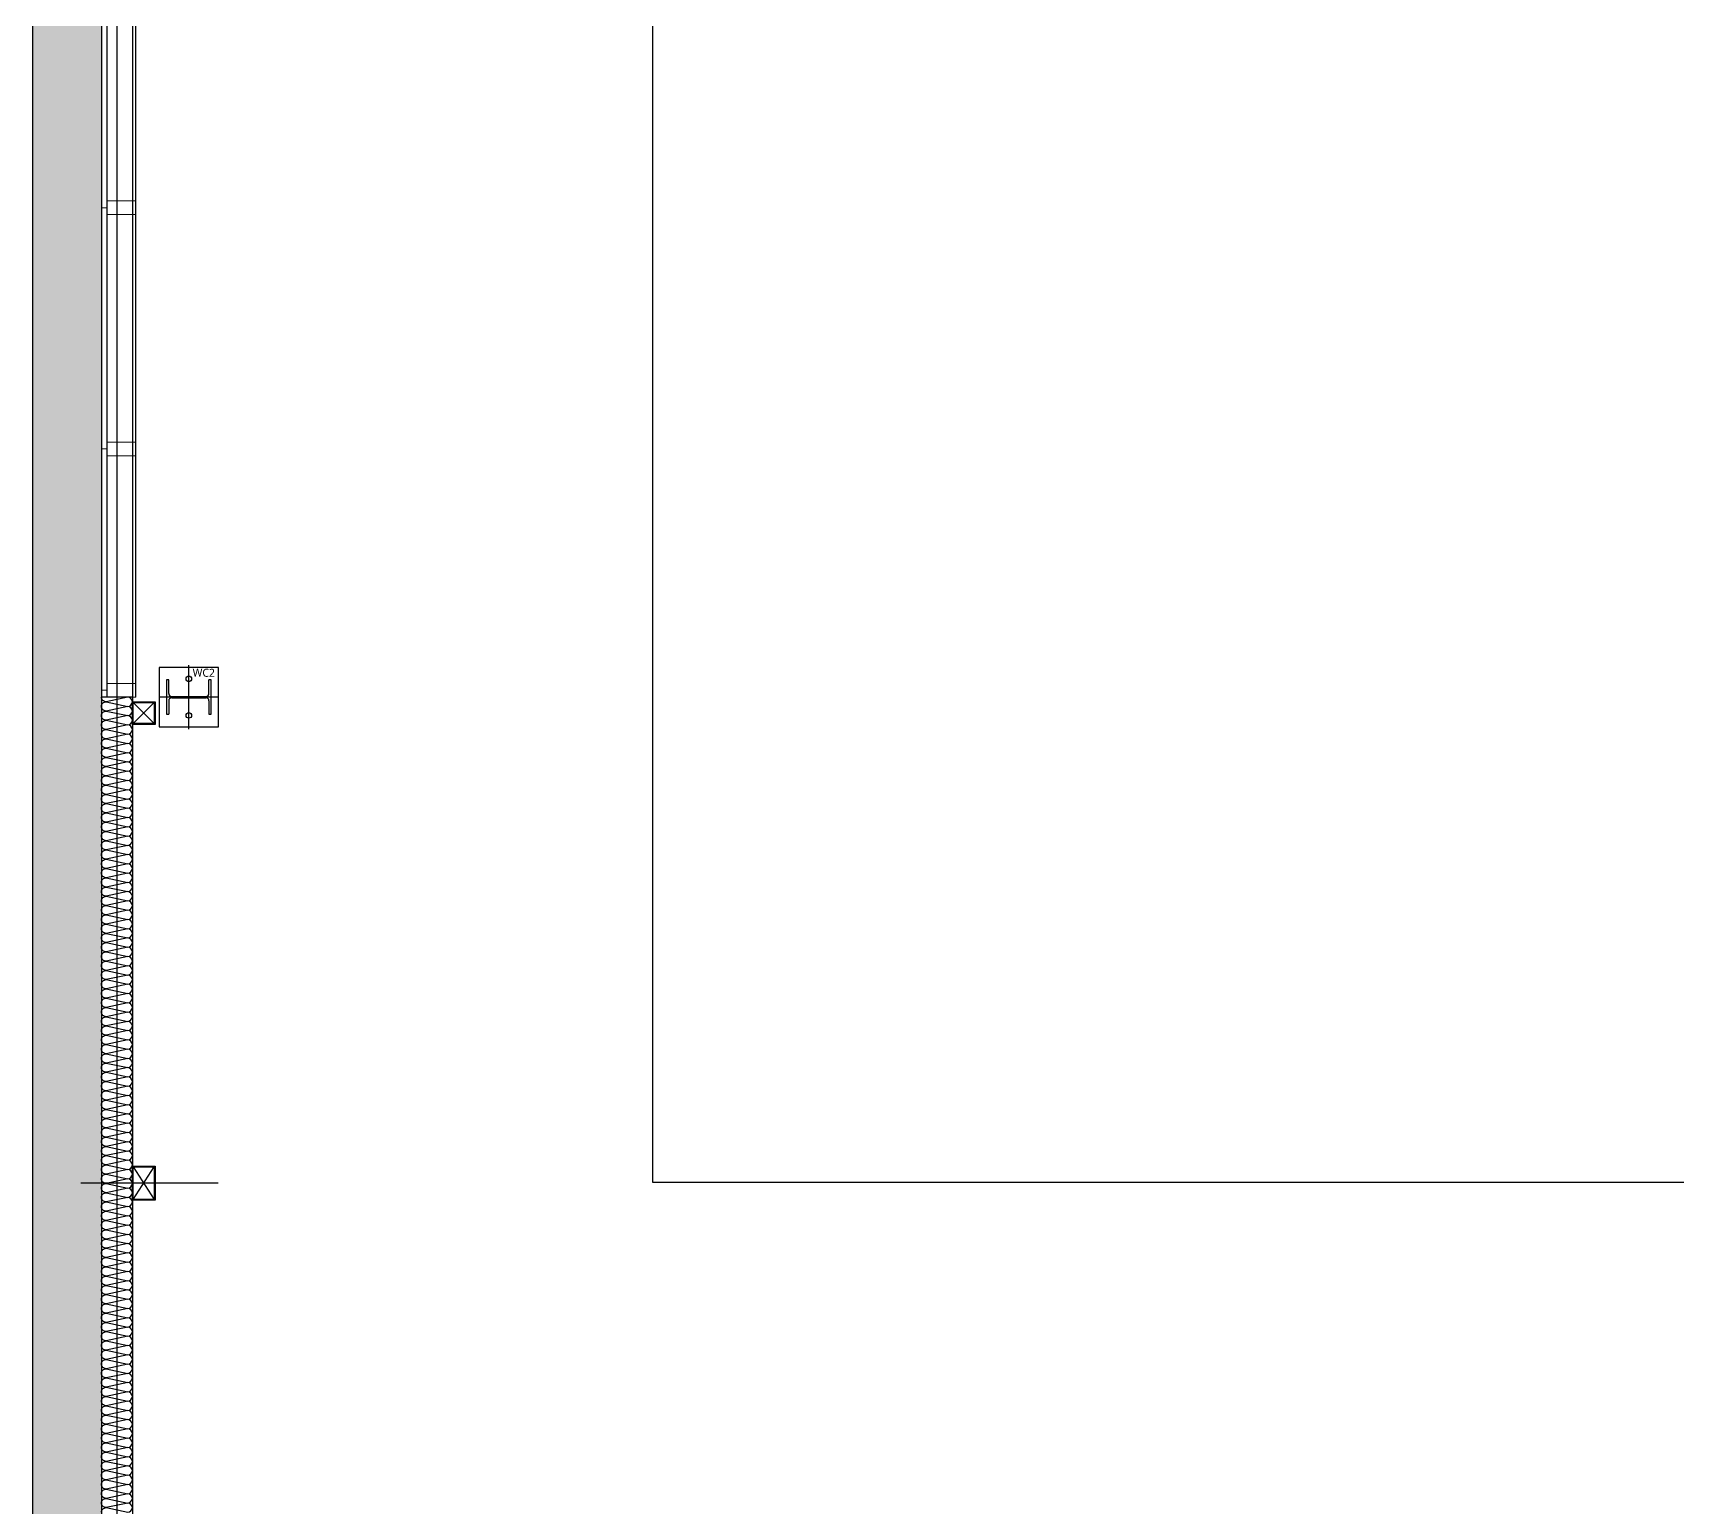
# Model space of a CAD drawing. Header units: millimetres. Extents: x 9 to 147, y 4 to 115.
# Drawn here: x 40.76 to 47.96, y 56.61 to 63.05 of the extents above; entities that cross this region are included whole.
import ezdxf

# ---------------------------------------------------------------- set-up
doc = ezdxf.new("R2010")
doc.units = ezdxf.units.MM
doc.header["$LTSCALE"] = 200
doc.layers.get('DEFPOINTS').update_dxf_attribs({"color": 137})
doc.layers.add('AREA', color=30, linetype='Continuous', plot=False)
doc.layers.add('XR-PLAN$0$TEMP', color=171, linetype='Continuous', plot=False)
for name, color, linetype in [('XR-PLAN$0$AA-WAXM-FRAM', 252, 'Continuous'), ('XR-PLAN$0$ELE-4', 252, 'Continuous'), ('XR-PLAN$0$ELE-6', 252, 'Continuous'), ('XR-PLAN$0$ELE-7', 252, 'Continuous'), ('XR-PLAN$0$HAT-BRICK', 252, 'Continuous'), ('XR-PLAN$0$HAT-INS', 252, 'Continuous'), ('XR-PLAN$0$STEEL BASE', 252, 'Continuous'), ('XR-PLAN$0$WAL', 252, 'Continuous'), ('XR-PLAN$0$WIN-ELE', 252, 'Continuous'), ('XR-PLAN$0$WIN-GLASS', 252, 'Continuous'), ('XR-PLAN$0$메탈판넬-2', 252, 'Continuous'), ('XR-PLAN$0$방화', 252, 'Continuous')]:
    doc.layers.add(name, color=color, linetype=linetype)
doc.layers.add('XR-PLAN$0$WIN', color=252, linetype='Continuous', lineweight=0)
doc.styles.add('XR-PLAN$0$스타일1', font='MALGUN_0.TTF')

# ---------------------------------------------------------------- blocks, each defined once
blk = doc.blocks.new('*U94')
at = {"layer": 'XR-PLAN$0$HAT-INS'}
for points in [[(-12100, 0, -0.414214), (-12115, 15), (-12100, 85, 1), (-12130, 85), (-12115, 15, -0.414214), (-12130, 0, 0.414214)], [(-12070, 0, -0.414214), (-12085, 15), (-12070, 85, 1), (-12100, 85), (-12085, 15, -0.414214), (-12100, 0, 0.414214)], [(-12040, 0, -0.414214), (-12055, 15), (-12040, 85, 1), (-12070, 85), (-12055, 15, -0.414214), (-12070, 0, 0.414214)], [(-12010, 0, -0.414214), (-12025, 15), (-12010, 85, 1), (-12040, 85), (-12025, 15, -0.414214), (-12040, 0, 0.414214)], [(-11980, 0, -0.414214), (-11995, 15), (-11980, 85, 1), (-12010, 85), (-11995, 15, -0.414214), (-12010, 0, 0.414214)], [(-11950, 0, -0.414214), (-11965, 15), (-11950, 85, 1), (-11980, 85), (-11965, 15, -0.414214), (-11980, 0, 0.414214)], [(-11920, 0, -0.414214), (-11935, 15), (-11920, 85, 1), (-11950, 85), (-11935, 15, -0.414214), (-11950, 0, 0.414214)], [(-11890, 0, -0.414214), (-11905, 15), (-11890, 85, 1), (-11920, 85), (-11905, 15, -0.414214), (-11920, 0, 0.414214)], [(-11860, 0, -0.414214), (-11875, 15), (-11860, 85, 1), (-11890, 85), (-11875, 15, -0.414214), (-11890, 0, 0.414214)], [(-11830, 0, -0.414214), (-11845, 15), (-11830, 85, 1), (-11860, 85), (-11845, 15, -0.414214), (-11860, 0, 0.414214)], [(-11800, 0, -0.414214), (-11815, 15), (-11800, 85, 1), (-11830, 85), (-11815, 15, -0.414214), (-11830, 0, 0.414214)], [(-11770, 0, -0.414214), (-11785, 15), (-11770, 85, 1), (-11800, 85), (-11785, 15, -0.414214), (-11800, 0, 0.414214)], [(-11740, 0, -0.414214), (-11755, 15), (-11740, 85, 1), (-11770, 85), (-11755, 15, -0.414214), (-11770, 0, 0.414214)], [(-11710, 0, -0.414214), (-11725, 15), (-11710, 85, 1), (-11740, 85), (-11725, 15, -0.414214), (-11740, 0, 0.414214)], [(-11680, 0, -0.414214), (-11695, 15), (-11680, 85, 1), (-11710, 85), (-11695, 15, -0.414214), (-11710, 0, 0.414214)], [(-11650, 0, -0.414214), (-11665, 15), (-11650, 85, 1), (-11680, 85), (-11665, 15, -0.414214), (-11680, 0, 0.414214)], [(-11620, 0, -0.414214), (-11635, 15), (-11620, 85, 1), (-11650, 85), (-11635, 15, -0.414214), (-11650, 0, 0.414214)], [(-11590, 0, -0.414214), (-11605, 15), (-11590, 85, 1), (-11620, 85), (-11605, 15, -0.414214), (-11620, 0, 0.414214)], [(-11560, 0, -0.414214), (-11575, 15), (-11560, 85, 1), (-11590, 85), (-11575, 15, -0.414214), (-11590, 0, 0.414214)], [(-11530, 0, -0.414214), (-11545, 15), (-11530, 85, 1), (-11560, 85), (-11545, 15, -0.414214), (-11560, 0, 0.414214)], [(-11500, 0, -0.414214), (-11515, 15), (-11500, 85, 1), (-11530, 85), (-11515, 15, -0.414214), (-11530, 0, 0.414214)], [(-11470, 0, -0.414214), (-11485, 15), (-11470, 85, 1), (-11500, 85), (-11485, 15, -0.414214), (-11500, 0, 0.414214)], [(-11440, 0, -0.414214), (-11455, 15), (-11440, 85, 1), (-11470, 85), (-11455, 15, -0.414214), (-11470, 0, 0.414214)], [(-11410, 0, -0.414214), (-11425, 15), (-11410, 85, 1), (-11440, 85), (-11425, 15, -0.414214), (-11440, 0, 0.414214)], [(-11380, 0, -0.414214), (-11395, 15), (-11380, 85, 1), (-11410, 85), (-11395, 15, -0.414214), (-11410, 0, 0.414214)], [(-11350, 0, -0.414214), (-11365, 15), (-11350, 85, 1), (-11380, 85), (-11365, 15, -0.414214), (-11380, 0, 0.414214)], [(-11320, 0, -0.414214), (-11335, 15), (-11320, 85, 1), (-11350, 85), (-11335, 15, -0.414214), (-11350, 0, 0.414214)], [(-11290, 0, -0.414214), (-11305, 15), (-11290, 85, 1), (-11320, 85), (-11305, 15, -0.414214), (-11320, 0, 0.414214)], [(-11260, 0, -0.414214), (-11275, 15), (-11260, 85, 1), (-11290, 85), (-11275, 15, -0.414214), (-11290, 0, 0.414214)], [(-11230, 0, -0.414214), (-11245, 15), (-11230, 85, 1), (-11260, 85), (-11245, 15, -0.414214), (-11260, 0, 0.414214)], [(-11200, 0, -0.414214), (-11215, 15), (-11200, 85, 1), (-11230, 85), (-11215, 15, -0.414214), (-11230, 0, 0.414214)], [(-11170, 0, -0.414214), (-11185, 15), (-11170, 85, 1), (-11200, 85), (-11185, 15, -0.414214), (-11200, 0, 0.414214)], [(-11140, 0, -0.414214), (-11155, 15), (-11140, 85, 1), (-11170, 85), (-11155, 15, -0.414214), (-11170, 0, 0.414214)], [(-11110, 0, -0.414214), (-11125, 15), (-11110, 85, 1), (-11140, 85), (-11125, 15, -0.414214), (-11140, 0, 0.414214)], [(-11080, 0, -0.414214), (-11095, 15), (-11080, 85, 1), (-11110, 85), (-11095, 15, -0.414214), (-11110, 0, 0.414214)], [(-11050, 0, -0.414214), (-11065, 15), (-11050, 85, 1), (-11080, 85), (-11065, 15, -0.414214), (-11080, 0, 0.414214)], [(-11020, 0, -0.414214), (-11035, 15), (-11020, 85, 1), (-11050, 85), (-11035, 15, -0.414214), (-11050, 0, 0.414214)], [(-10990, 0, -0.414214), (-11005, 15), (-10990, 85, 1), (-11020, 85), (-11005, 15, -0.414214), (-11020, 0, 0.414214)], [(-10960, 0, -0.414214), (-10975, 15), (-10960, 85, 1), (-10990, 85), (-10975, 15, -0.414214), (-10990, 0, 0.414214)], [(-10930, 0, -0.414214), (-10945, 15), (-10930, 85, 1), (-10960, 85), (-10945, 15, -0.414214), (-10960, 0, 0.414214)], [(-10900, 0, -0.414214), (-10915, 15), (-10900, 85, 1), (-10930, 85), (-10915, 15, -0.414214), (-10930, 0, 0.414214)], [(-10870, 0, -0.414214), (-10885, 15), (-10870, 85, 1), (-10900, 85), (-10885, 15, -0.414214), (-10900, 0, 0.414214)], [(-10840, 0, -0.414214), (-10855, 15), (-10840, 85, 1), (-10870, 85), (-10855, 15, -0.414214), (-10870, 0, 0.414214)], [(-10810, 0, -0.414214), (-10825, 15), (-10810, 85, 1), (-10840, 85), (-10825, 15, -0.414214), (-10840, 0, 0.414214)], [(-10780, 0, -0.414214), (-10795, 15), (-10780, 85, 1), (-10810, 85), (-10795, 15, -0.414214), (-10810, 0, 0.414214)], [(-10750, 0, -0.414214), (-10765, 15), (-10750, 85, 1), (-10780, 85), (-10765, 15, -0.414214), (-10780, 0, 0.414214)], [(-10720, 0, -0.414214), (-10735, 15), (-10720, 85, 1), (-10750, 85), (-10735, 15, -0.414214), (-10750, 0, 0.414214)], [(-10690, 0, -0.414214), (-10705, 15), (-10690, 85, 1), (-10720, 85), (-10705, 15, -0.414214), (-10720, 0, 0.414214)], [(-10660, 0, -0.414214), (-10675, 15), (-10660, 85, 1), (-10690, 85), (-10675, 15, -0.414214), (-10690, 0, 0.414214)], [(-10630, 0, -0.414214), (-10645, 15), (-10630, 85, 1), (-10660, 85), (-10645, 15, -0.414214), (-10660, 0, 0.414214)], [(-10600, 0, -0.414214), (-10615, 15), (-10600, 85, 1), (-10630, 85), (-10615, 15, -0.414214), (-10630, 0, 0.414214)], [(-10570, 0, -0.414214), (-10585, 15), (-10570, 85, 1), (-10600, 85), (-10585, 15, -0.414214), (-10600, 0, 0.414214)], [(-10540, 0, -0.414214), (-10555, 15), (-10540, 85, 1), (-10570, 85), (-10555, 15, -0.414214), (-10570, 0, 0.414214)], [(-10510, 0, -0.414214), (-10525, 15), (-10510, 85, 1), (-10540, 85), (-10525, 15, -0.414214), (-10540, 0, 0.414214)], [(-10480, 0, -0.414214), (-10495, 15), (-10480, 85, 1), (-10510, 85), (-10495, 15, -0.414214), (-10510, 0, 0.414214)], [(-10450, 0, -0.414214), (-10465, 15), (-10450, 85, 1), (-10480, 85), (-10465, 15, -0.414214), (-10480, 0, 0.414214)], [(-10420, 0, -0.414214), (-10435, 15), (-10420, 85, 1), (-10450, 85), (-10435, 15, -0.414214), (-10450, 0, 0.414214)], [(-10390, 0, -0.414214), (-10405, 15), (-10390, 85, 1), (-10420, 85), (-10405, 15, -0.414214), (-10420, 0, 0.414214)], [(-10360, 0, -0.414214), (-10375, 15), (-10360, 85, 1), (-10390, 85), (-10375, 15, -0.414214), (-10390, 0, 0.414214)], [(-10330, 0, -0.414214), (-10345, 15), (-10330, 85, 1), (-10360, 85), (-10345, 15, -0.414214), (-10360, 0, 0.414214)], [(-10300, 0, -0.414214), (-10315, 15), (-10300, 85, 1), (-10330, 85), (-10315, 15, -0.414214), (-10330, 0, 0.414214)], [(-10270, 0, -0.414214), (-10285, 15), (-10270, 85, 1), (-10300, 85), (-10285, 15, -0.414214), (-10300, 0, 0.414214)], [(-10240, 0, -0.414214), (-10255, 15), (-10240, 85, 1), (-10270, 85), (-10255, 15, -0.414214), (-10270, 0, 0.414214)], [(-10210, 0, -0.414214), (-10225, 15), (-10210, 85, 1), (-10240, 85), (-10225, 15, -0.414214), (-10240, 0, 0.414214)], [(-10180, 0, -0.414214), (-10195, 15), (-10180, 85, 1), (-10210, 85), (-10195, 15, -0.414214), (-10210, 0, 0.414214)], [(-10150, 0, -0.414214), (-10165, 15), (-10150, 85, 1), (-10180, 85), (-10165, 15, -0.414214), (-10180, 0, 0.414214)], [(-10120, 0, -0.414214), (-10135, 15), (-10120, 85, 1), (-10150, 85), (-10135, 15, -0.414214), (-10150, 0, 0.414214)], [(-10090, 0, -0.414214), (-10105, 15), (-10090, 85, 1), (-10120, 85), (-10105, 15, -0.414214), (-10120, 0, 0.414214)], [(-10060, 0, -0.414214), (-10075, 15), (-10060, 85, 1), (-10090, 85), (-10075, 15, -0.414214), (-10090, 0, 0.414214)], [(-10030, 0, -0.414214), (-10045, 15), (-10030, 85, 1), (-10060, 85), (-10045, 15, -0.414214), (-10060, 0, 0.414214)], [(-10000, 0, -0.414214), (-10015, 15), (-10000, 85, 1), (-10030, 85), (-10015, 15, -0.414214), (-10030, 0, 0.414214)], [(-9970, 0, -0.414214), (-9985, 15), (-9970, 85, 1), (-10000, 85), (-9985, 15, -0.414214), (-10000, 0, 0.414214)], [(-9940, 0, -0.414214), (-9955, 15), (-9940, 85, 1), (-9970, 85), (-9955, 15, -0.414214), (-9970, 0, 0.414214)], [(-9910, 0, -0.414214), (-9925, 15), (-9910, 85, 1), (-9940, 85), (-9925, 15, -0.414214), (-9940, 0, 0.414214)], [(-9880, 0, -0.414214), (-9895, 15), (-9880, 85, 1), (-9910, 85), (-9895, 15, -0.414214), (-9910, 0, 0.414214)], [(-9850, 0, -0.414214), (-9865, 15), (-9850, 85, 1), (-9880, 85), (-9865, 15, -0.414214), (-9880, 0, 0.414214)], [(-9820, 0, -0.414214), (-9835, 15), (-9820, 85, 1), (-9850, 85), (-9835, 15, -0.414214), (-9850, 0, 0.414214)], [(-9790, 0, -0.414214), (-9805, 15), (-9790, 85, 1), (-9820, 85), (-9805, 15, -0.414214), (-9820, 0, 0.414214)], [(-9760, 0, -0.414214), (-9775, 15), (-9760, 85, 1), (-9790, 85), (-9775, 15, -0.414214), (-9790, 0, 0.414214)], [(-9730, 0, -0.414214), (-9745, 15), (-9730, 85, 1), (-9760, 85), (-9745, 15, -0.414214), (-9760, 0, 0.414214)], [(-9700, 0, -0.414214), (-9715, 15), (-9700, 85, 1), (-9730, 85), (-9715, 15, -0.414214), (-9730, 0, 0.414214)], [(-9670, 0, -0.414214), (-9685, 15), (-9670, 85, 1), (-9700, 85), (-9685, 15, -0.414214), (-9700, 0, 0.414214)], [(-9640, 0, -0.414214), (-9655, 15), (-9640, 85, 1), (-9670, 85), (-9655, 15, -0.414214), (-9670, 0, 0.414214)], [(-9610, 0, -0.414214), (-9625, 15), (-9610, 85, 1), (-9640, 85), (-9625, 15, -0.414214), (-9640, 0, 0.414214)], [(-9580, 0, -0.414214), (-9595, 15), (-9580, 85, 1), (-9610, 85), (-9595, 15, -0.414214), (-9610, 0, 0.414214)], [(-9550, 0, -0.414214), (-9565, 15), (-9550, 85, 1), (-9580, 85), (-9565, 15, -0.414214), (-9580, 0, 0.414214)], [(-9520, 0, -0.414214), (-9535, 15), (-9520, 85, 1), (-9550, 85), (-9535, 15, -0.414214), (-9550, 0, 0.414214)], [(-9490, 0, -0.414214), (-9505, 15), (-9490, 85, 1), (-9520, 85), (-9505, 15, -0.414214), (-9520, 0, 0.414214)]]:
    blk.add_lwpolyline(points, format="xyb", dxfattribs=at)
blk = doc.blocks.new('XR-PLAN$0$SQ-PIPE-100X100X4.5TS')
at = {"layer": 'XR-PLAN$0$AA-WAXM-FRAM'}
for p, q in [((-71, 4), (71, 96)), ((71, 4), (-71, 96))]:
    blk.add_line(p, q, dxfattribs=at)
for points in [[(75, 0), (75, 100), (-75, 100), (-75, 0)], [(71, 4), (71, 96), (-71, 96), (-71, 4)]]:
    blk.add_lwpolyline(points, close=True, dxfattribs=at)
at = {"layer": 'XR-PLAN$0$방화'}
blk.add_lwpolyline([(0, 375), (0, -225)], dxfattribs=at)
blk = doc.blocks.new('XR-PLAN$0$SQ-PIPE-100X100X4.5TP')
at = {"layer": 'XR-PLAN$0$AA-WAXM-FRAM'}
for p, q in [((-96, 96), (-4, 4)), ((-4, 96), (-96, 4))]:
    blk.add_line(p, q, dxfattribs=at)
for points in [[(0, 100), (0, 0), (-100, 0), (-100, 100)], [(-4, 96), (-4, 4), (-96, 4), (-96, 96)]]:
    blk.add_lwpolyline(points, close=True, dxfattribs=at)
blk = doc.blocks.new('XR-PLAN$0$X-PIPE-1PL')
blk.add_blockref('XR-PLAN$0$SQ-PIPE-100X100X4.5TP', (-200, -25870))
at = {"layer": 'XR-PLAN$0$메탈판넬-2', "xscale": -1, "rotation": 270}
blk.add_blockref('XR-PLAN$0$SQ-PIPE-100X100X4.5TS', (-300, -27875), dxfattribs=at)
blk = doc.blocks.new('XR-PLAN$0$HIDDENBAR-EDG')
at = {"layer": 'XR-PLAN$0$WIN'}
for p, q in [((30, 126), (30, 150)), ((30, 150), (60, 150)), ((60, 150), (60, 0)), ((0, 126), (60, 126)), ((0, 0), (0, 126)), ((60, 0), (0, 0))]:
    blk.add_line(p, q, dxfattribs=at)
blk = doc.blocks.new('XR-PLAN$0$HIDDENBAR-CEN')
at = {"layer": 'XR-PLAN$0$WIN'}
blk.add_line((0, 126), (0, 150), dxfattribs=at)
blk.add_lwpolyline([(30, 0), (-30, 0), (-30, 126), (30, 126)], close=True, dxfattribs=at)
blk = doc.blocks.new('XR-PLAN$0$1층 창문-1')
at = {"layer": 'XR-PLAN$0$WIN-ELE'}
blk.add_line((41215, 60150), (41215, 68590), dxfattribs=at)
at = {"layer": 'XR-PLAN$0$WIN-GLASS', "ltscale": 2}
for p, q in [((41065, 68620), (41065, 60180)), ((41089, 68620), (41089, 60150))]:
    blk.add_line(p, q, dxfattribs=at)
at = {"layer": 'XR-PLAN$0$WIN', "linetype": 'Continuous', "rotation": 90}
for name, p, xscale in [('XR-PLAN$0$HIDDENBAR-CEN', (41214.4, 62290), -1.000000000000002), ('XR-PLAN$0$HIDDENBAR-CEN', (41214.4, 61235), -1.000000000000002), ('XR-PLAN$0$HIDDENBAR-EDG', (41215, 60210), -1.000000000000001)]:
    blk.add_blockref(name, p, dxfattribs=dict(at, xscale=xscale))
blk = doc.blocks.new('*U69')
for p, q in [((59, 185), (0, 185)), ((72, 172), (72, 22)), ((78, 172), (78, 22)), ((91, 185), (150, 185)), ((59, 9), (0, 9)), ((91, 9), (150, 9))]:
    blk.add_line(p, q)
for points in [[(150, 185), (150, 194), (0, 194), (0, 185)], [(0, 9), (0, 0), (150, 0), (150, 9)]]:
    blk.add_lwpolyline(points)
for centre, start, end in [((59, 172), 0, 90), ((91, 172), 90, 180), ((59, 22), 270, 0), ((91, 22), 180, 270)]:
    blk.add_arc(centre, 13, start, end)
blk = doc.blocks.new('XR-PLAN$0$S-WC2')
at = {"layer": 'DEFPOINTS'}
for p, q in [((0, 130), (0, -130)), ((140, 0), (-140, 0))]:
    blk.add_line(p, q, dxfattribs=at)
at = {"layer": 'XR-PLAN$0$STEEL BASE'}
blk.add_lwpolyline([(130, 130), (-130, 130), (-130, -130), (130, -130)], close=True, dxfattribs=at)
for centre in [(-80, 0), (80, 0)]:
    blk.add_circle(centre, 12, dxfattribs=at)
at = {"layer": 'XR-PLAN$0$WAL', "rotation": 180}
blk.add_blockref('*U69', (75, 97), dxfattribs=at)
at = {"layer": 'XR-PLAN$0$TEMP', "style": 'XR-PLAN$0$스타일1'}
blk.add_text('WC2', height=35, rotation=90, dxfattribs=at).set_placement((-89, 16.8))
blk = doc.blocks.new('XR-PLAN$0$x-stu-1Fcol')
at = {"rotation": 270}
blk.add_blockref('XR-PLAN$0$S-WC2', (-53, -25750), dxfattribs=at)

msp = doc.modelspace()

# ---------------------------------------------------------------- hatches: boundary and pattern name
at = {"layer": 'XR-PLAN$0$HAT-BRICK'}
h = msp.add_hatch(dxfattribs=at)
h.set_pattern_fill('GRAVEL', color=256, scale=0.01, angle=-90)
h.set_pattern_definition([(138.012788, (-1.14618, 110.282125), (-2.286, 2.032), [0.03417214, -3.3830484]), (94.969741, (-1.171579, 110.304985), (0.2540000145, -3.0479999988), [0.0586405, -5.8054049]), (42.510447, (-1.17666, 110.363405), (-2.793999999, -2.540000001), [0.04134815, -4.0934723]), (177.273689, (-1.240159, 110.462465), (5.08, -0.2540000005), [0.05340045, -5.28664374]), (202.833654, (-1.293499, 110.465005), (3.048, 1.2700000001), [0.0523634, -5.1839808]), (267.273689, (-1.341759, 110.444685), (0.2540000005, 5.08), [0.05340045, -5.28664374]), (307.69424, (-1.344299, 110.391345), (-2.5400000002, 3.3019999999), [0.0706194, -6.9913115]), (342.255328, (-1.301119, 110.335465), (5.5879999998, -1.7780000005), [0.06667195, -6.60052566]), (31.429566, (-1.237619, 110.315145), (3.3019999998, 2.0320000003), [0.0535813, -5.3045546]), (85.236358, (-1.1919, 110.343085), (-0.2540000004, -2.794), [0.0611713, -2.9973937]), (132.397438, (-1.186819, 110.404045), (-2.7940000001, 3.0479999999), [0.0791078, -7.83167725]), (48.814075, (-1.2427, 110.211005), (1.524, 1.778), [0.02700045, -2.6730566]), (81.469234, (-1.224919, 110.231325), (-0.5079999994, -3.302), [0.0513682, -5.0854639]), (135, (-1.2173, 110.28212), (-0.254, 8e-17), [0.0359209, -0.3232893]), (113.19859, (-1.18682, 110.299905), (0.508, -1.27), [0.0193441, -1.9150622]), (201.80141, (-1.19444, 110.317685), (0.762, 0.254), [0.0273566, -1.3404753]), (300.963757, (-1.21984, 110.307525), (0.508, -0.762), [0.044432, -1.4366298]), (71.56505, (-1.19698, 110.269425), (-0.254, -0.508), [0.0321287, -0.7710898]), (286.38954, (-1.19444, 110.465005), (0.762, -2.54), [0.0450088, -4.4558827]), (340.346176, (-1.18174, 110.421825), (-2.794, 1.016), [0.0377599, -3.7382216]), (203.19859, (-1.14618, 110.269425), (1.27, 0.508), [0.038688, -1.89571836]), (253.61046, (-1.18174, 110.254185), (0.7619999998, 2.54), [0.0450088, -4.4558827]), (249.443955, (-1.35192, 110.465005), (0.508, 1.27), [0.0434035, -2.1267734]), (204.77514, (-1.36716, 110.424365), (2.7939999993, 1.2700000015), [0.0363672, -3.6003593]), (336.80141, (-1.40018, 110.266885), (1.27, -0.508), [0.038688, -1.89571836]), (287.354025, (-1.36462, 110.251645), (-1.0160000002, 3.302), [0.0425783, -4.2152376]), (339.443955, (-1.40018, 110.391345), (-1.27, 0.508), [0.02170176, -2.1484752]), (11.30993, (-1.40018, 110.282125), (1.016, 0.254), [0.01295146, -1.2821995]), (75.96376, (-1.38748, 110.284665), (-0.254, -0.762), [0.0523634, -0.99490546]), (96.009006, (-1.37478, 110.335465), (0.2540000001, -2.54), [0.0485267, -4.8041365]), (213.69007, (-1.2427, 110.307525), (0.508, 0.254), [0.0366324, -0.8791776]), (263.157227, (-1.273179, 110.287205), (-0.5079999998, -4.318), [0.0639557, -6.3316009]), (330.945396, (-1.2808, 110.223705), (-1.778, 1.016), [0.0261508, -2.5889392]), (360, (-1.25794, 110.211), (0.254, 0.254), [0.01524, -0.23876]), (30.256437, (-1.36716, 110.340545), (-1.778, -1.016), [0.0352867, -3.4933941]), (318.012788, (-1.33668, 110.358325), (2.286, -2.032), [0.0683443, -3.3488762]), (270, (-1.28588, 110.3126), (0.254, -0.254), [0.06604, -0.18796]), (235.304846, (-1.28588, 110.246565), (-1.7779999986, -2.540000001), [0.04016096, -3.9759317]), (164.054604, (-1.30874, 110.213545), (-1.016, 0.254), [0.0369829, -1.812165]), (117.645975, (-1.344299, 110.223705), (-2.5399999997, 4.8260000002), [0.0602145, -5.96124644]), (85.426079, (-1.372239, 110.277045), (0.254, 3.302), [0.06370295, -6.30658465])])
h.paths.add_polyline_path([(41.065, 69.4), (41.065, 42.1652), (40.765, 42.1652), (40.765, 69.4)])

# ---------------------------------------------------------------- linework, layer by layer
at = {"layer": 'AREA'}
msp.add_lwpolyline([(113.1675, 86.2675), (41.1325, 86.2675), (41.1325, 42.5327), (113.1675, 42.5327)], close=True, dxfattribs=at)
at = {"layer": 'XR-PLAN$0$AA-WAXM-FRAM'}
msp.add_lwpolyline([(57.8, 86.2), (41.2, 86.2), (41.2, 42.6), (48.61, 42.6)], dxfattribs=at)
at = {"layer": 'XR-PLAN$0$ELE-6'}
for p, q in [((41.065, 60.15), (41.065, 42.465)), ((41.2, 60.15), (41.065, 60.15)), ((41.2, 60.15), (41.2, 42.6))]:
    msp.add_line(p, q, dxfattribs=at)
at = {"layer": 'XR-PLAN$0$ELE-7', "ltscale": 10}
msp.add_lwpolyline([(43.4745, 58.0288), (87.4745, 58.0288), (87.4745, 70.0288), (43.4745, 70.0288)], close=True, dxfattribs=at)
at = {"layer": 'XR-PLAN$0$ELE-7'}
msp.add_lwpolyline([(41.065, 69.4), (41.065, 42.1652), (40.765, 42.1652), (40.765, 69.4)], close=True, dxfattribs=at)

# ---------------------------------------------------------------- block references
at = {"xscale": 0.001, "yscale": 0.001, "zscale": 0.001}
for name in ['XR-PLAN$0$X-PIPE-1PL', 'XR-PLAN$0$x-stu-1Fcol']:
    msp.add_blockref(name, (41.5, 85.9), dxfattribs=at)
at = {"layer": 'XR-PLAN$0$ELE-4', "xscale": 0.001, "yscale": 0.001, "zscale": 0.001}
msp.add_blockref('XR-PLAN$0$1층 창문-1', (0, 0), dxfattribs=at)
at = {"layer": 'XR-PLAN$0$HAT-INS', "xscale": 0.00135, "yscale": 0.00135, "zscale": 0.00135, "rotation": 270}
msp.add_blockref('*U94', (41.065, 43.7745), dxfattribs=at)

doc.saveas('drawing.dxf')
